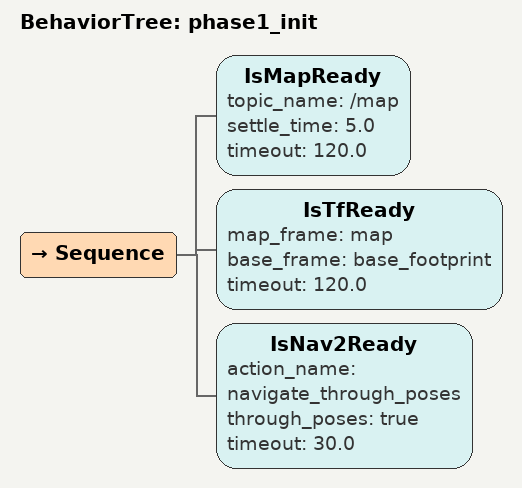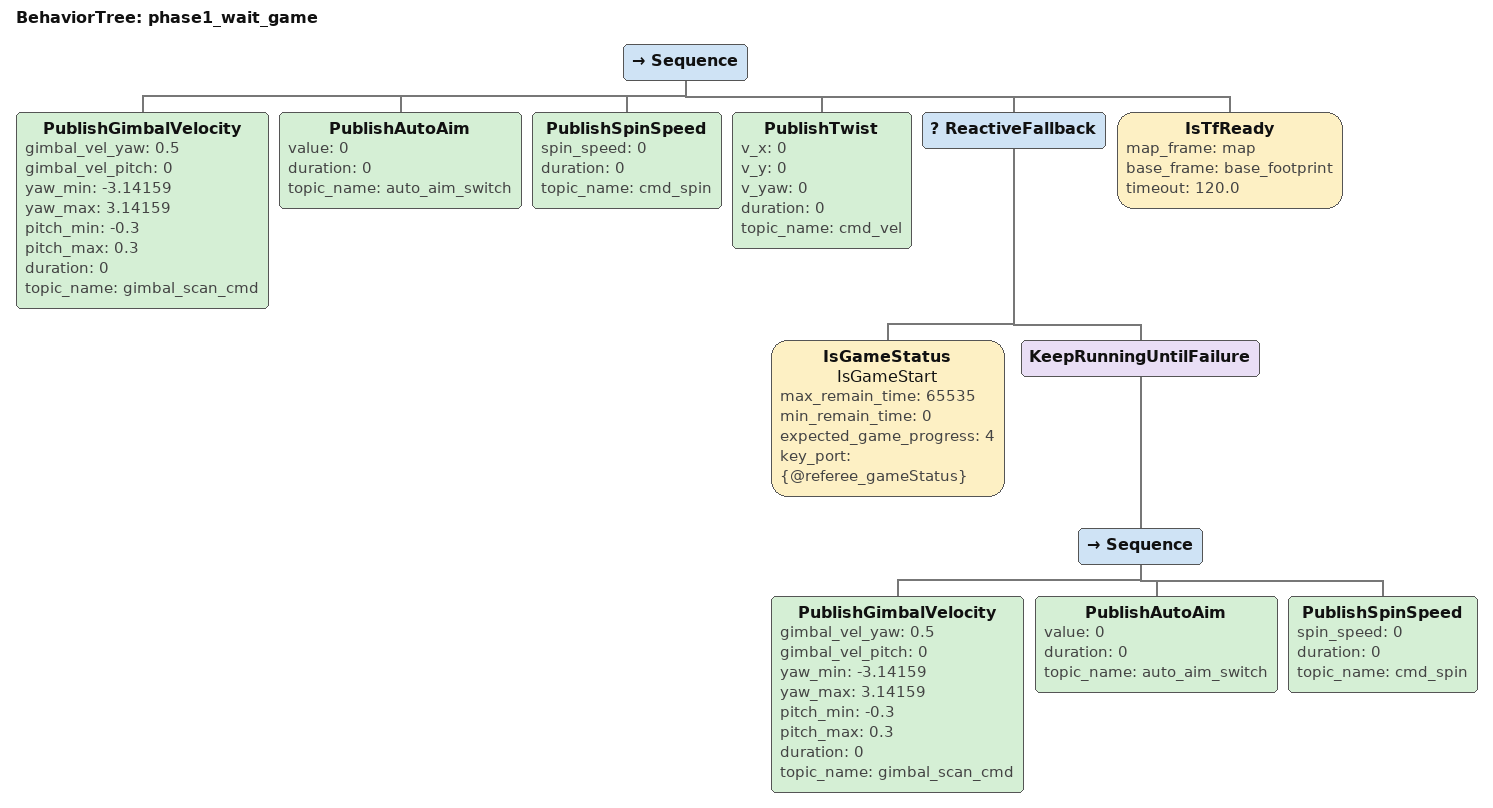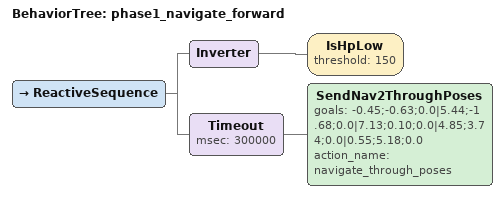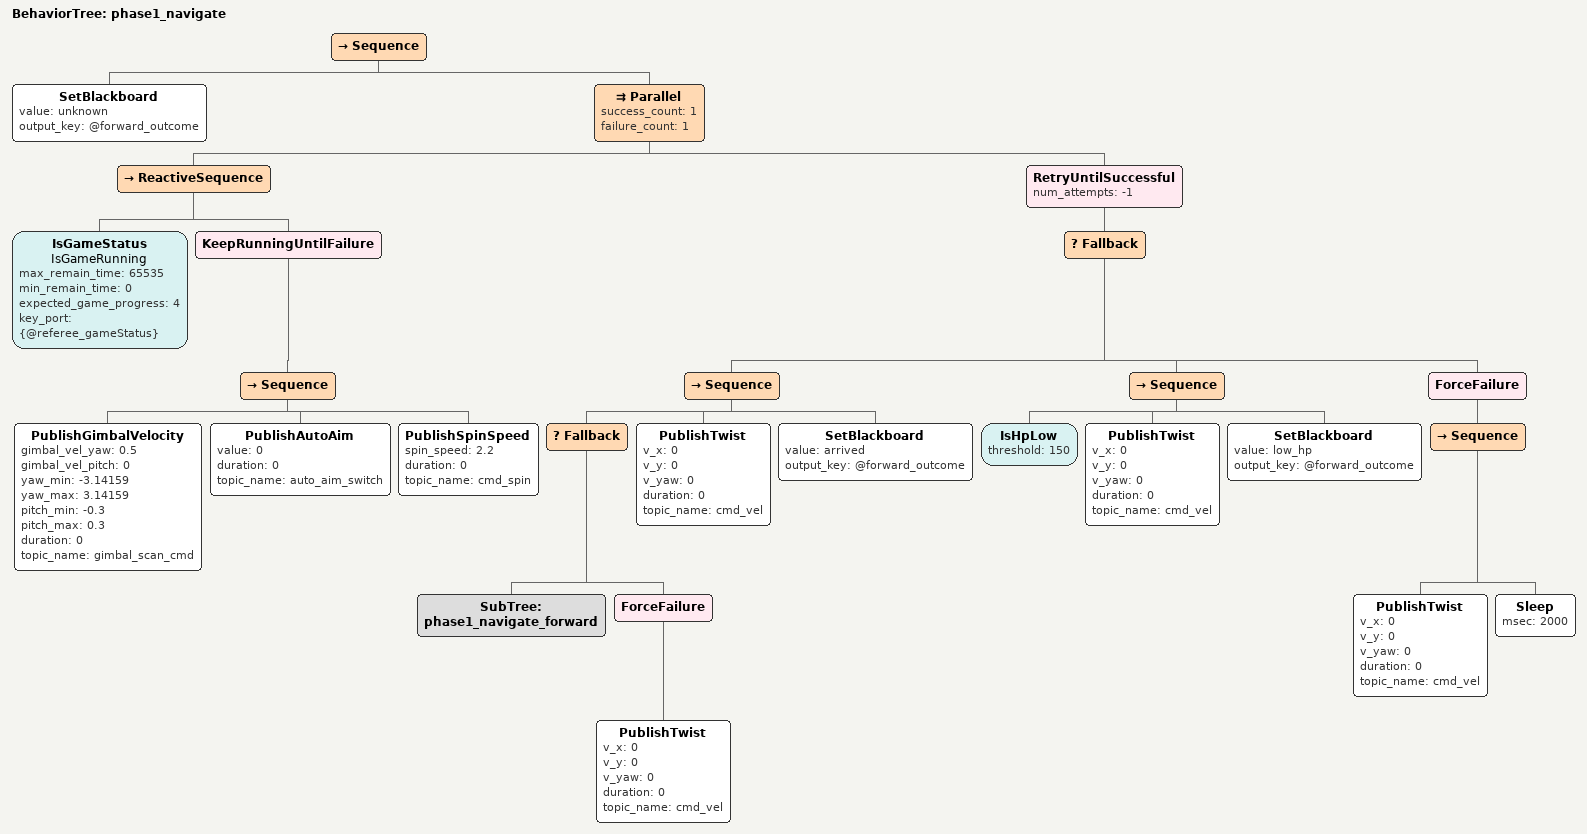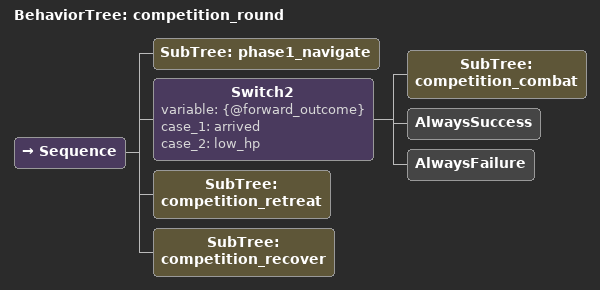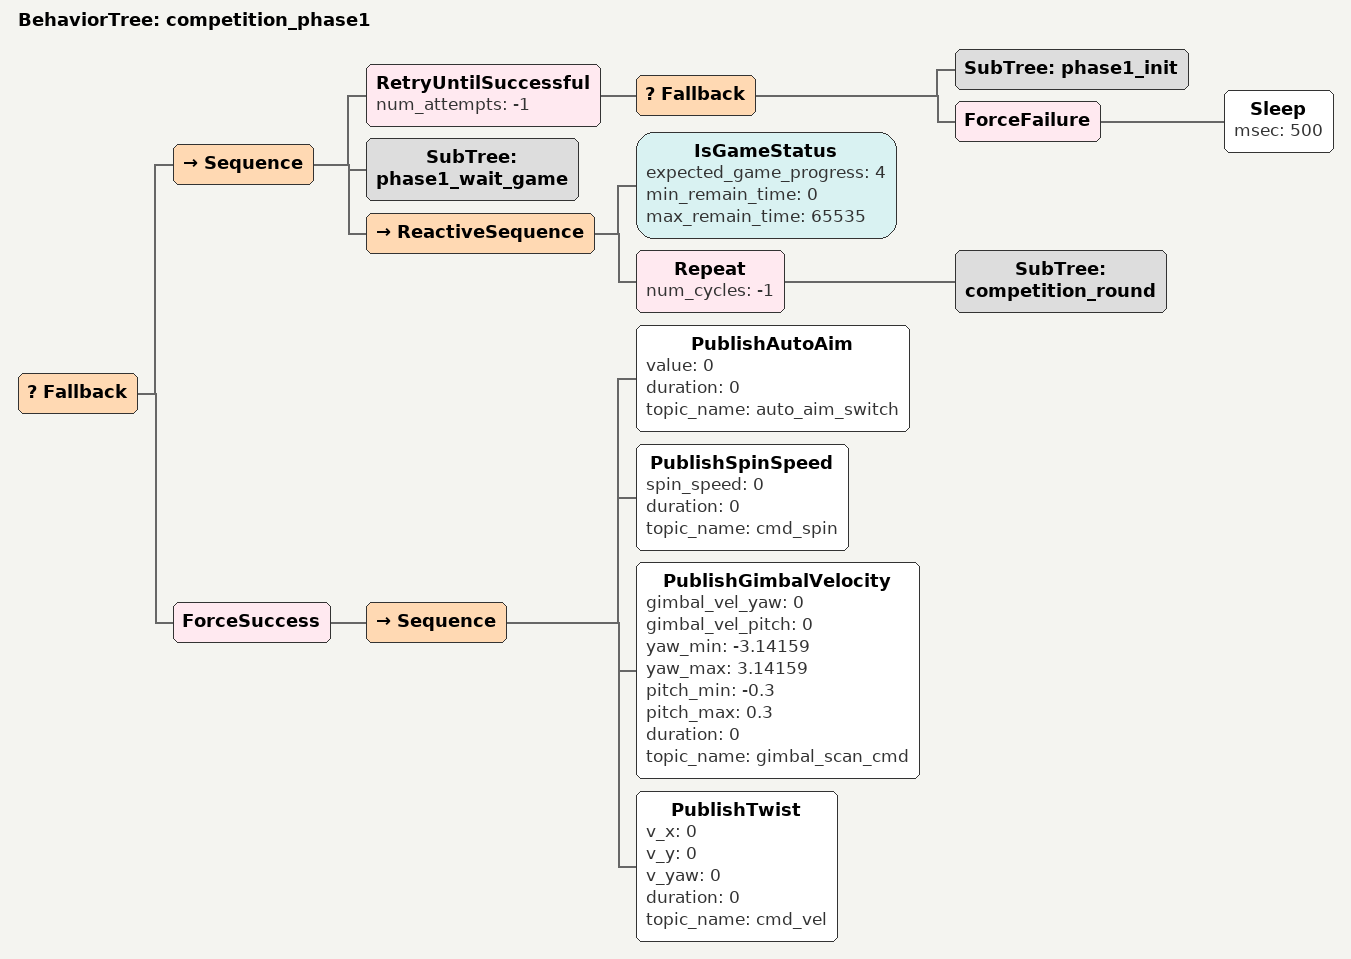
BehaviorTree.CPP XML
<?xml version="1.0" encoding="UTF-8"?>
<root BTCPP_format="4"
      main_tree_to_execute="competition_phase1">

  <BehaviorTree ID="phase1_init">
    <Sequence>
      <!-- 检查 1: 地图话题接收并等待 5 秒以确保建图/载入稳定 -->
      <IsMapReady topic_name="/map"
                  settle_time="5.0"
                  timeout="120.0"/>

      <!-- 检查 2: 确认定位系统工作正常 (map -> base_footprint TF 连通) -->
      <IsTfReady map_frame="map"
                 base_frame="base_footprint"
                 timeout="120.0"/>

      <!-- 检查 3: 确认 Nav2 核心 Action 动作服务器已上线 -->
      <IsNav2Ready action_name="navigate_through_poses"
                   through_poses="true"
                   timeout="30.0"/>
    </Sequence>
  </BehaviorTree>

  <BehaviorTree ID="phase1_wait_game">
    <Sequence>
      <!-- [初始状态配置] 锁定底盘静止，关闭自瞄/小陀螺，开启云台往复低速扫描 -->
      <PublishGimbalVelocity gimbal_vel_yaw="0.5"
                             gimbal_vel_pitch="0"
                             yaw_min="-3.14159"
                             yaw_max="3.14159"
                             pitch_min="-0.3"
                             pitch_max="0.3"
                             duration="0"
                             topic_name="gimbal_scan_cmd"/>
      <PublishAutoAim value="0"
                      duration="0"
                      topic_name="auto_aim_switch"/>
      <PublishSpinSpeed spin_speed="0"
                        duration="0"
                        topic_name="cmd_spin"/>
      <PublishTwist v_x="0"
                    v_y="0"
                    v_yaw="0"
                    duration="0"
                    topic_name="cmd_vel"/>

      <!-- [等待开赛循环]
           ReactiveFallback 机制：优先检查开赛状态；
           若未开赛 (IsGameStart 返回 FAILURE)，则持续执行下方分支维持待机输出。
           一旦开赛条件满足，即刻中断下方循环并返回 SUCCESS。 -->
      <ReactiveFallback>
        <!-- 开赛条件：game_progress == 4 (比赛中) -->
        <IsGameStatus name="IsGameStart"
                      max_remain_time="65535"
                      min_remain_time="0"
                      expected_game_progress="4"
                      key_port="{@referee_gameStatus}"/>

        <!-- 未开赛时的保活输出循环 (保持 RUNNING) -->
        <KeepRunningUntilFailure>
          <Sequence>
            <PublishGimbalVelocity gimbal_vel_yaw="0.5"
                                   gimbal_vel_pitch="0"
                                   yaw_min="-3.14159"
                                   yaw_max="3.14159"
                                   pitch_min="-0.3"
                                   pitch_max="0.3"
                                   duration="0"
                                   topic_name="gimbal_scan_cmd"/>
            <PublishAutoAim value="0"
                            duration="0"
                            topic_name="auto_aim_switch"/>
            <PublishSpinSpeed spin_speed="0"
                              duration="0"
                              topic_name="cmd_spin"/>
          </Sequence>
        </KeepRunningUntilFailure>
      </ReactiveFallback>

      <!-- 开赛后的定位二次校验：避免开赛瞬间里程计漂移导致后续导航异常 -->
      <IsTfReady map_frame="map"
                 base_frame="base_footprint"
                 timeout="120.0"/>
    </Sequence>
  </BehaviorTree>

  <BehaviorTree ID="phase1_navigate_forward">
    <ReactiveSequence>
      <!-- 每次 tick 先检查 HP；残血时停止当前多点目标。 -->
      <Inverter><IsHpLow threshold="150"/></Inverter>
      <!-- 300000ms 是整路线执行上限；中间点由 Nav2 连续通过。 -->
      <Timeout msec="300000">
        <SendNav2ThroughPoses
          goals="-0.45;-0.63;0.0|5.44;-1.68;0.0|7.13;0.10;0.0|4.85;3.74;0.0|0.55;5.18;0.0"
          action_name="navigate_through_poses"/>
      </Timeout>
    </ReactiveSequence>
  </BehaviorTree>

  <BehaviorTree ID="phase1_navigate">
    <Sequence>
      <!-- 初始化黑板标记 -->
      <SetBlackboard value="unknown"
                    output_key="@forward_outcome"/>

      <!-- 并行任务执行：任一分支 SUCCESS 即成功，任一分支 FAILURE 则整体中断 -->
      <Parallel success_count="1"
                failure_count="1">

        <!-- [并发线程 1: 比赛状态监听与巡航姿态保持]
             使用 ReactiveSequence 确保每 tick 优先检查比赛状态；比赛结束则立即截断发布并返回 FAILURE -->
        <ReactiveSequence>
          <IsGameStatus name="IsGameRunning"
                        max_remain_time="65535"
                        min_remain_time="0"
                        expected_game_progress="4"
                        key_port="{@referee_gameStatus}"/>
          <KeepRunningUntilFailure>
            <Sequence>
              <PublishGimbalVelocity gimbal_vel_yaw="0.5"
                                     gimbal_vel_pitch="0"
                                     yaw_min="-3.14159"
                                     yaw_max="3.14159"
                                     pitch_min="-0.3"
                                     pitch_max="0.3"
                                     duration="0"
                                     topic_name="gimbal_scan_cmd"/>
              <PublishAutoAim value="0"
                              duration="0"
                              topic_name="auto_aim_switch"/>
              <!-- 行进旋转由 fake_vel_transform 与导航平移合成。 -->
              <PublishSpinSpeed spin_speed="2.2"
                                duration="0"
                                topic_name="cmd_spin"/>
            </Sequence>
          </KeepRunningUntilFailure>
        </ReactiveSequence>

        <!-- [并发线程 2: 前进路线推进与异常分类决断] -->
        <RetryUntilSuccessful num_attempts="-1">
          <Fallback>
            <!-- 决策 A: 正常走完全程 -> 刹车停稳 -> 标记为 arrived -->
            <Sequence>
              <Fallback>
                <SubTree ID="phase1_navigate_forward"/>
                <!-- 若路线执行失败，先强制发布刹车，再将 FAILURE 向上抛出以触发后续决策 -->
                <ForceFailure>
                  <PublishTwist v_x="0" v_y="0" v_yaw="0" duration="0" topic_name="cmd_vel"/>
                </ForceFailure>
              </Fallback>
              <PublishTwist v_x="0" v_y="0" v_yaw="0" duration="0" topic_name="cmd_vel"/>
              <SetBlackboard value="arrived"
                             output_key="@forward_outcome"/>
            </Sequence>

            <!-- 决策 B: 导航中断系由于血量告警 (HP <= 150) -> 刹车停稳 -> 标记为 low_hp 并返回 SUCCESS 提前进入撤退 -->
            <Sequence>
              <IsHpLow threshold="150"/>
              <PublishTwist v_x="0" v_y="0" v_yaw="0" duration="0" topic_name="cmd_vel"/>
              <SetBlackboard value="low_hp"
                             output_key="@forward_outcome"/>
            </Sequence>

            <!-- 决策 C: 导航失败且血量仍健康 (如局部避障堵塞) -> 原地制动等待 2 秒后重启整条路线 -->
            <ForceFailure>
              <Sequence>
                <PublishTwist v_x="0" v_y="0" v_yaw="0" duration="0" topic_name="cmd_vel"/>
                <Sleep msec="2000"/>
              </Sequence>
            </ForceFailure>
          </Fallback>
        </RetryUntilSuccessful>
      </Parallel>
    </Sequence>
  </BehaviorTree>

  <BehaviorTree ID="competition_round">
    <Sequence>
      <!-- 阶段 1: 执行前进路线 -->
      <SubTree ID="phase1_navigate"/>

      <!-- 阶段 2: 根据前进阶段产出的黑板结果分支路由
           - case_1 (arrived): 完整走完路线到达战区，接入战斗子树
           - case_2 (low_hp) : 半路残血退出，跳过战斗直接进入撤退
           - default         : 异常未识别状态，直接中断本轮并返回 FAILURE -->
      <Switch2 variable="{@forward_outcome}"
               case_1="arrived"
               case_2="low_hp">
        <SubTree ID="competition_combat"/>
        <AlwaysSuccess/>
        <AlwaysFailure/>
      </Switch2>

      <!-- 阶段 3: 执行战术撤退返航 -->
      <SubTree ID="competition_retreat"/>

      <!-- 阶段 4: 在补给区等待血量恢复 -->
      <SubTree ID="competition_recover"/>
    </Sequence>
  </BehaviorTree>

  <BehaviorTree ID="competition_phase1">
    <Fallback>
      <!-- 主战术逻辑通道 -->
      <Sequence>
        <!-- 阶段 1: 阻塞式重试初始化（间隔 500ms），直到所有基础设施完全就绪 -->
        <RetryUntilSuccessful num_attempts="-1">
          <Fallback>
            <SubTree ID="phase1_init"/>
            <ForceFailure>
              <Sleep msec="500"/>
            </ForceFailure>
          </Fallback>
        </RetryUntilSuccessful>

        <!-- 阶段 2: 待机等待开赛信号 -->
        <SubTree ID="phase1_wait_game"/>

        <!-- 阶段 3: 比赛进行中的无限循环调度
             ReactiveSequence 实时监控比赛状态；比赛结束/终止时立即打断轮次循环 -->
        <ReactiveSequence>
          <IsGameStatus expected_game_progress="4"
                        min_remain_time="0"
                        max_remain_time="65535"/>
          <Repeat num_cycles="-1">
            <SubTree ID="competition_round"/>
          </Repeat>
        </ReactiveSequence>
      </Sequence>

      <!-- [全局停机兜底]
           当主干任意步骤出现无法恢复的 FAILURE 时触发：
           依次关闭自瞄、归零小陀螺、平息云台、底盘制动刹停，最后返回 SUCCESS 优雅退出 -->
      <ForceSuccess>
        <Sequence>
          <PublishAutoAim value="0"
                          duration="0"
                          topic_name="auto_aim_switch"/>
          <PublishSpinSpeed spin_speed="0"
                            duration="0"
                            topic_name="cmd_spin"/>
          <PublishGimbalVelocity gimbal_vel_yaw="0"
                                 gimbal_vel_pitch="0"
                                 yaw_min="-3.14159"
                                 yaw_max="3.14159"
                                 pitch_min="-0.3"
                                 pitch_max="0.3"
                                 duration="0"
                                 topic_name="gimbal_scan_cmd"/>
          <PublishTwist v_x="0"
                        v_y="0"
                        v_yaw="0"
                        duration="0"
                        topic_name="cmd_vel"/>
        </Sequence>
      </ForceSuccess>
    </Fallback>
  </BehaviorTree>

</root>
